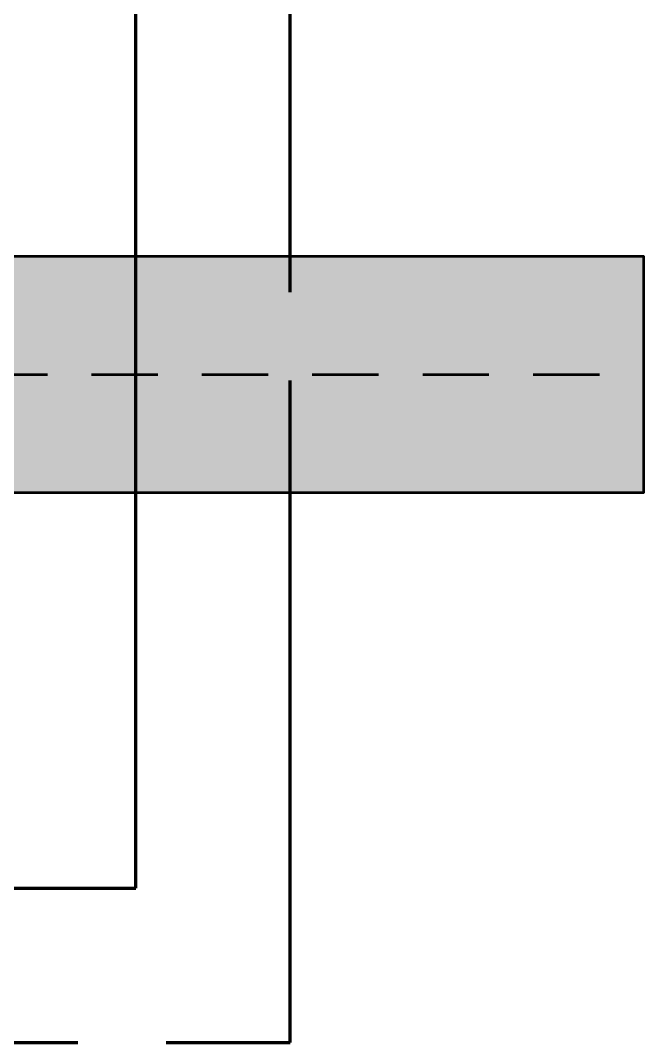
# Model space of a CAD drawing. Header units: millimetres. Extents: x 0 to 281, y 1 to 58.
# Drawn here: x 250.61 to 260.57, y 21.33 to 37.67 of the extents above; entities that cross this region are included whole.
import ezdxf

# ---------------------------------------------------------------- set-up
doc = ezdxf.new("R2010")
doc.units = ezdxf.units.MM
doc.linetypes.add('DASH_30_4', pattern=[11.994444, 10.583333, -1.411111])
doc.linetypes.add('DASH_3_2', pattern=[1.763889, 1.058333, -0.705556])
doc.layers.add('FILL', color=7, linetype='Continuous')
doc.layers.add('LINES', color=7, linetype='Continuous')

msp = doc.modelspace()

# ---------------------------------------------------------------- hatches: boundary and pattern name
at = {"layer": 'FILL', "true_color": 0xbfbfbf}
msp.add_hatch(color=7, dxfattribs=at).paths.add_polyline_path([(249.986, 33.897), (260.569, 33.897), (260.569, 30.117), (249.986, 30.117)])

# ---------------------------------------------------------------- linework, layer by layer
at = {"layer": 'LINES', "linetype": 'DASH_30_4', "lineweight": 106, "true_color": 0x0000ff}
for p, q in [((254.925, 21.329), (254.925, 58.043)), ((25.047, 21.329), (254.925, 21.329))]:
    msp.add_line(p, q, dxfattribs=at)
at = {"layer": 'LINES', "lineweight": 106, "true_color": 0xff00ff}
for p, q in [((252.456, 23.798), (252.456, 56.28)), ((27.517, 23.798), (252.456, 23.798))]:
    msp.add_line(p, q, dxfattribs=at)
at = {"layer": 'LINES', "linetype": 'DASH_3_2', "lineweight": 53, "true_color": 0x999999}
msp.add_line((249.986, 32.007), (260.569, 32.007), dxfattribs=at)
at = {"layer": 'LINES', "lineweight": 53}
msp.add_lwpolyline([(249.986, 33.897), (260.569, 33.897), (260.569, 30.117), (249.986, 30.117)], close=True, dxfattribs=at)

doc.saveas('drawing.dxf')
